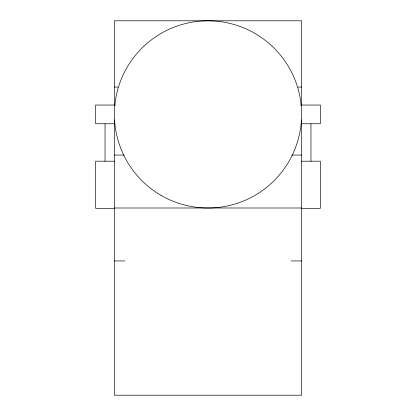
<?xml version="1.0" encoding="UTF-8"?>
<svg xmlns="http://www.w3.org/2000/svg" width="416" height="416" viewBox="0 0 416 416"><rect width="100%" height="100%" fill="white"/><g stroke="black" fill="none" stroke-linecap="round" stroke-linejoin="round"><path stroke-width="0.62" d="M114.4 87.069L118.014 87.069M297.986 87.069L301.6 87.069M115.159 105.04L95.68 105.04L95.68 123.76L114.785 123.76M300.841 105.04L320.32 105.04L320.32 123.76L301.215 123.76M114.4 155.054L124.15 155.054M291.85 155.054L301.6 155.054M114.785 161.2L95.68 161.2L95.68 208.416L114.509 208.416M301.215 161.2L320.32 161.2L320.32 208.416L301.491 208.416M114.4 208L301.6 208M114.4 260.946L124.8 260.946M291.2 260.946L301.6 260.946M310.96 123.76L310.96 161.2M301.6 105.654L301.6 20.8L114.4 20.8L114.4 105.654M301.6 119.954L301.6 395.2L114.4 395.2L114.4 119.954M105.04 123.76L105.04 161.2M161.2 195.458A93.6 93.6 0 0 0 301.6 114.4A93.6 93.6 0 0 0 161.2 33.342A93.6 93.6 0 0 0 161.2 195.458"/></g></svg>
